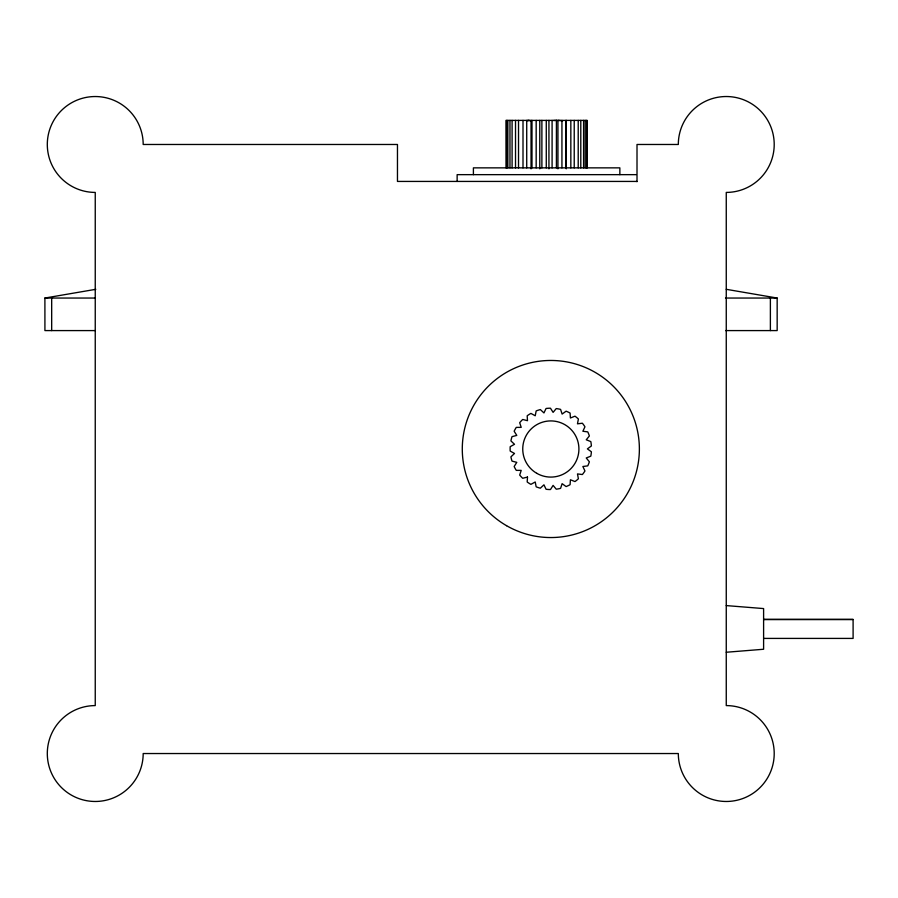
<?xml version="1.0" encoding="UTF-8"?>
<svg xmlns="http://www.w3.org/2000/svg" width="898" height="898" viewBox="0 0 898 898"><rect width="100%" height="100%" fill="white"/><g stroke="black" fill="none" stroke-linecap="round" stroke-linejoin="round"><path stroke-width="1.35" d="M95.065 330.587L44.922 330.587L44.9 298.046L95.805 289.313M726.246 652.251L763.603 649.254L763.603 608.575L726.246 605.589M636.132 174.65L457.138 174.65L457.138 181.43M637.008 181.43L397.466 181.43L397.466 144.477L143.186 144.477A47.942 47.942 0 0 0 95.244 96.535A47.942 47.942 0 0 0 47.302 144.477A47.942 47.942 0 0 0 95.244 192.419L95.244 705.592A47.942 47.942 0 0 0 47.302 753.534A47.942 47.942 0 0 0 95.244 801.476A47.942 47.942 0 0 0 143.186 753.534L678.316 753.534A47.942 47.942 0 0 0 726.258 801.476A47.942 47.942 0 0 0 774.211 753.534A47.942 47.942 0 0 0 726.258 705.592L726.258 192.419A47.953 47.953 0 0 0 774.211 144.477A47.953 47.953 0 0 0 726.258 96.524A47.953 47.953 0 0 0 678.316 144.477L637.008 144.477L637.008 181.677M44.9 298.046L95.154 298.046M725.517 298.046L777.163 298.046L777.163 330.587L725.606 330.587M853.1 619.463L763.603 619.463L853.1 619.463L853.1 638.411L763.603 638.411M531.459 120.77L527.721 120.399M726.258 289.313L777.163 298.046M770.383 298.046L770.383 330.587M619.856 174.65L619.856 167.859L473.403 167.859L473.403 174.65M587.213 167.859L587.213 120.399L505.956 120.399L506.012 167.859M586.663 120.399L586.663 167.859M585.215 120.399L585.215 167.859M583.599 120.399L583.599 167.859M580.793 120.399L580.793 167.859M578.211 120.399L578.211 167.859M574.226 120.399L574.226 167.859M570.836 120.399L570.836 167.859M566.234 120.399L566.234 168.835M565.92 120.399L565.92 167.859M561.935 120.399L561.935 167.859M557.939 120.399L557.939 168.835M556.412 120.399L556.412 167.859M552.09 120.399L552.09 167.859M548.936 120.399L548.936 168.835M546.276 120.399L546.276 167.859M541.887 120.399L541.887 167.859M539.777 120.399L539.777 168.835M536.173 120.399L536.173 167.859M531.986 120.399L531.986 167.859M531.055 120.399L531.055 168.835M526.722 120.399L526.722 167.859M523.006 120.399L523.006 167.859M518.528 120.399L518.528 167.859M515.519 120.399L515.519 167.859M512.096 120.399L512.096 167.859M509.974 120.399L509.974 167.859M507.841 120.399L507.841 167.859M506.741 120.399L506.741 167.859M51.68 298.046L51.68 330.587M553.617 120.489A17.152 0.617 -3 0 1 556.861 120.399M526.677 120.77A20.531 1.01 -1.1 0 1 529.18 120.422M558.264 120.377A17.152 0.853 2.2 0 1 561.553 120.714M562.025 120.646A17.152 1.078 0.1 0 1 562.676 120.747M527.485 477.062L527.182 482.002A40.679 40.679 0 0 0 530.898 484.359L535.23 481.979L536.162 486.828A40.679 40.679 0 0 0 540.349 488.186L543.952 484.819L546.063 489.275A40.679 40.679 0 0 0 550.452 489.556L553.101 485.391L556.255 489.197A40.679 40.679 0 0 0 560.577 488.366L562.114 483.674L566.11 486.57A40.679 40.679 0 0 0 570.095 484.696L570.41 479.768L575.001 481.575A40.679 40.679 0 0 0 578.391 478.78L577.481 473.92L582.375 474.537A40.679 40.679 0 0 0 584.957 470.979L582.869 466.5L587.763 465.871A40.679 40.679 0 0 0 589.38 461.785L586.248 457.98L590.828 456.15A40.679 40.679 0 0 0 591.378 451.784L587.393 448.877L591.378 445.969A40.679 40.679 0 0 0 590.828 441.603L586.248 439.784L589.38 435.968A40.679 40.679 0 0 0 587.763 431.882L582.869 431.253L584.957 426.786A40.679 40.679 0 0 0 582.375 423.216L577.481 423.834L578.391 418.984A40.679 40.679 0 0 0 575.001 416.178L570.41 417.985L570.095 413.058A40.679 40.679 0 0 0 566.11 411.183L562.114 414.079L560.577 409.387A40.679 40.679 0 0 0 556.255 408.568L553.101 412.362L550.452 408.197A40.679 40.679 0 0 0 546.063 408.478L543.952 412.934L540.349 409.567A40.679 40.679 0 0 0 536.162 410.925L535.23 415.774L530.898 413.406A40.679 40.679 0 0 0 527.182 415.763L527.485 420.691L522.703 419.467A40.679 40.679 0 0 0 519.684 422.677L521.21 427.369L516.271 427.381A40.679 40.679 0 0 0 514.15 431.231L516.788 435.407L512.006 436.641A40.679 40.679 0 0 0 510.917 440.907L514.509 444.297L510.187 446.676A40.679 40.679 0 0 0 510.187 451.077L514.509 453.468L510.917 456.846A40.679 40.679 0 0 0 512.006 461.112L516.788 462.347L514.15 466.522A40.679 40.679 0 0 0 516.271 470.372L521.21 470.384L519.684 475.076A40.679 40.679 0 0 0 522.703 478.286L527.485 477.062M506.551 525.689A88.554 88.554 0 0 0 639.376 449A88.554 88.554 0 0 0 506.551 372.322A88.554 88.554 0 0 0 506.551 525.689M536.791 473.325A28.085 28.085 0 0 0 578.918 449A28.085 28.085 0 0 0 536.791 424.675A28.085 28.085 0 0 0 536.791 473.325"/></g></svg>
